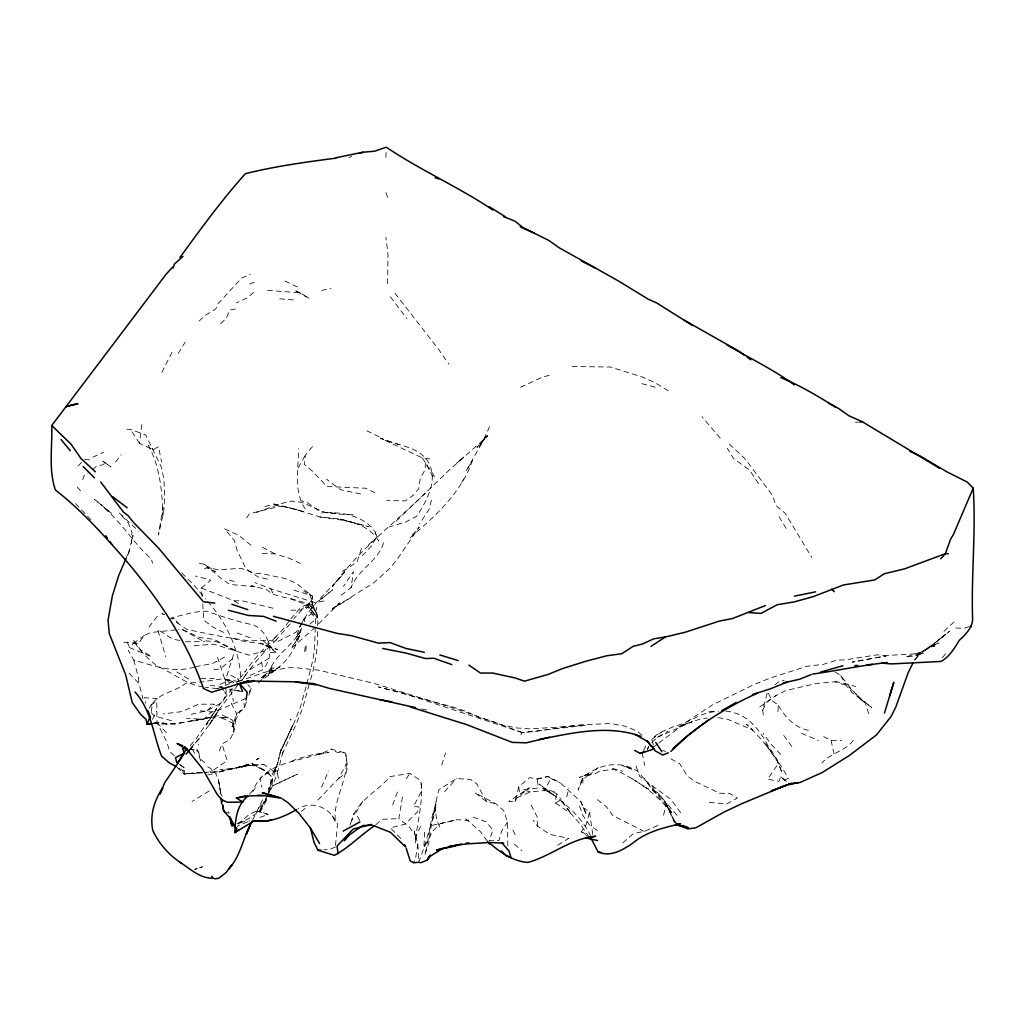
<?xml version="1.0" encoding="UTF-8"?>
<svg xmlns="http://www.w3.org/2000/svg" width="1026" height="1026" viewBox="0 0 1026 1026"><rect width="100%" height="100%" fill="white"/><g stroke="black" fill="none" stroke-linecap="round" stroke-linejoin="round"><path stroke-width="0.75" stroke-dasharray="5 3.75" d="M507.832 845.899L507.485 822.095L503.779 810.745L495.853 803.794L475.076 792.841L486.734 801.691L495.853 803.794M249.626 793.996L255.423 787.699L252.883 791.213C265.08 758.291 304.927 762.934 331.09 749.083L345.57 753.046C350.815 777.464 332.206 798.164 335.464 822.57C330.847 807.129 311.083 800.254 297.72 809.065M317.534 631.657C317.957 648.612 315.02 665.425 309.993 681.572M387.61 283.651L387.995 254.435L385.93 237.391M582.871 783.146L582.973 776.99C599.389 764.665 618.832 759.484 637.582 771.219L667.169 805.192L672.799 814.221C657.422 794.688 636.966 779.478 614.099 769.423L600.351 770.859L595.042 773.681L579.254 777.349L590.091 773.271L581.973 780.786L578.151 790.084L582.973 776.99M174.292 755.662L169.7 751.571L166.828 741.965L157.016 722.56L156.786 701.412L147.924 706.722M198.659 745.145L198.672 744.312M302.516 621.641L304.017 619.076L311.378 613.843L312.699 596.375L296.36 583.294L284.997 578.484L264.939 574.303L253.307 572.918L241.148 568.314L219 569.763L207.021 567.75L202.661 569.494M167.174 724.407L161.069 721.894L151.72 723.51L175.125 723.92L222.257 715.032L232.556 720.149L233.979 723.663L233.748 732.269L229.85 739.605L222.014 743.94L219.372 750.942M305.171 508.96C293.308 490.531 298.348 469.151 298.694 448.657M425.38 462.623L425.162 469.728L420.262 478.257L418.775 488.632L413.645 494.904L405.437 500.906L386.84 500.56M385.866 157.414L386.148 150.117M317.65 625.68L317.97 617.844L315.662 611.124L309.057 604.16L301.49 606.571L289.999 619.845M335.515 845.437L337.528 824.019L331.295 814.464M424.584 832.137L423.892 848.015L418.685 862.238L417.839 843.718L414.235 830.945L415.761 837.742L415.376 842.962C416.761 822.185 423.969 801.28 420.763 780.658L409.9 773.335L389.918 776.644C377.709 791.61 356.74 800.37 351.764 820.441L354.162 813.195M777.939 711.711L778.234 705.042L772.257 700.873L768.307 693.166M486.734 801.691L476.769 783.954L470.511 779.401L456.429 778.593L438.833 789.789C435.255 802.294 433.37 816.568 440.526 828.213M290.768 729.589L292.307 726.254L292.23 723.51L292.872 725.331L280.778 750.775L277.264 765.011L272.531 774.284L275.366 768.679M589.36 837.472L580.318 824.288L571.136 813.81L555.515 803.076L556.31 793.29L554.707 791.88L542.728 788.584L554.309 795.625L539.24 784.12C558.529 798.613 579.703 813.028 590.45 835.446M305.838 650.959L306.274 645.816M141.87 424.482L139.523 443.386L153.297 449.734L158.479 446.618L161.557 461.88M304.658 651.587L305.235 646.675M151.335 711.531L152.323 703.631C160.697 692.204 175.382 691.896 185.655 683.316L200.583 682.008M312.52 446.643L305.415 454.864L304.209 464.303L311.917 470.716L327.037 486.491L365.551 488.222L378.222 494.417M237.288 823.416L240.058 822.275L249.19 814.503L256.243 811.027L260.424 811.694L267.542 798.266L261.374 804.73L260.424 811.694L268.132 814.516L256.923 818.427M268.799 792.816L271.569 776.284L262.643 769.449L251.768 763.293L236.326 767.935L219.872 769.628M341.235 595.195L351.097 587.552L353.444 571.585L343.441 586.333M429.843 459.007L422.135 457.814L380.415 438.217C396.652 445.9 419.737 445.759 429.073 463.521C437.935 481.669 426.521 500.919 416.8 516.245L405.642 522.029L389.316 526.877M417.839 843.718L415.658 857.864L413.555 862.776M420.557 826.379L416.017 836.126L409.066 826.623L398.819 818.645L402.718 795.394M268.517 792.611L269.582 786.506M280.585 751.571L280.855 750.224M202.866 772.86L184.052 773.976L185.206 768.448L176.793 762.575M436.101 801.486L433.203 814.67L436.332 803.525C429.484 820.03 429.394 838.05 424.79 855.056L428.688 843.552L431.292 825.43L435.28 809.924L423.892 848.015L432.69 831.175L440.154 823.686L456.968 819.697L468.741 820.428L465.201 818.312L480.36 831.599L487.594 841.538M566.827 796.894L568.789 788.096M250.267 675.326L262.541 669.798C275.443 655.986 270.377 633.029 253.691 625.001C237.775 621.743 222.591 616.921 207.457 611.252C195.453 610.983 184.077 614.882 172.522 617.549M306.069 686.766L300.515 706.747L293.692 723.753L279.995 753.007L280.957 749.891C277.546 763.318 274.301 776.874 268.184 789.404M663.578 815.144L666.297 804.076L661.27 796.689L651.843 789.238L644.341 778.606M309.172 684.47L302.85 707.504L295.924 724.779L282.317 753.789L283.266 750.711C279.547 765.127 276.199 779.85 268.979 793.047M191.169 714.34L207.137 710.62L222.36 702.31L226.297 694.525L225.284 680.571L234.928 650.317L213.921 639.313L199.814 637.582L181.551 629.118L178.537 629.541M514.949 801.639L517.04 797.766L529.403 787.788L508.858 801.357L514.949 801.639L518.758 786.839L529.48 777.695L537.278 778.862L547.922 776.438L560.068 782.697L580.793 801.562L586.603 814.977L580.793 801.562M763.254 715.109L762.728 710.261L767.807 690.665M431.471 500.162L428.971 509.55L419.583 523.837M583.281 807.513L589.54 812.182L586.192 824.712L581.357 831.714L587.231 836.254M268.645 792.983C279.098 773.745 265.708 771.539 251.87 763.485L219.5 771.924L204.379 772.77M383.493 542.946C378.466 560.837 357.741 569.725 351.097 587.552M269.748 788.725L272.583 778.824L270.377 784.723M306.8 683.803L312.609 661.244L314.533 649.266L315.585 618.409L313.61 612.458L308.467 606.558L302.798 608.649L293.654 618.947M441.744 765.075L445.489 753.033M361.383 548.525L357.228 561.543L347.198 568.673L339.362 572.816M492.198 832.022L489.222 840.743L498.944 840.602L501.56 831.24L507.485 822.095M82.708 479.693L84.145 475.5L87.787 473.089M248.882 695.218L251.19 688.536L247.779 684.675M246.471 701.964L244.483 707.389L239.43 712.557L232.043 726.895L236.634 713.801L244.483 707.389L243.508 699.27M349.994 825.032L352.623 817.837M392.676 804.923L397.485 791.867M277.007 764.883L277.866 762.587M780.645 776.862L786.993 781.774L780.645 776.862L778.926 781.312L767.666 779.209L777.387 764.973L777.349 760.317L771.565 750.955L764.46 742.811L777.246 761.164L782.21 773.078L777.349 760.317M317.932 800.088L338.721 778.324L346.211 763.947M321.664 787.224L328.474 771.026M125.954 558.593L129.622 549.974L127.917 555.669L133.008 535.303L131.636 543.19L131.879 532.327L128.263 522.978L119.298 512.936L138.741 531.186M647.457 749.365L648.509 746.928M647.534 749.185L648.74 746.402M252.627 819.954L263.964 797.151M396.01 521.208L449.798 469.575L487.85 435.832L476.949 447.477L487.158 435.139L478.629 447.439L485.413 436.871L466.06 471.037L472.524 460.353C461.213 493.057 435.293 516.104 409.874 537.957L419.224 527.12L396.985 559.606L389.598 568.571L373.682 582.858L332.244 608.957L339.491 602.903L316.393 626.155M280.688 750.763L290.396 730.409M483.951 439.102L490.877 423.815M520.875 734.872L521.99 732.526L585.615 725.382L530.032 728.909L517.181 727.985L502.214 725.01L455.249 708.684L373.567 683.239L318.727 670.222L295.385 667.669L287.665 667.785L266.337 671.773L235.326 682.47M762.728 710.261L766.46 702.464L776.002 695.551L785.647 690.665L815.965 683.547L834.241 681.828L847.22 685.522L864.277 702.323L871.715 707.401L871.831 710.159M233.979 723.663L221 717.623L222.257 715.032M517.04 797.766L530.365 791.88L544.78 790.546L550.795 778.465L547.922 776.438L535.457 779.683M172.009 352.316L160.518 375.029M643.52 750.481L647.444 742.644M237.827 824.109C249.741 818.209 262.528 812.489 266.144 798.279M152.374 719.367L156.619 711.416M249.138 692.255L251.19 688.536M298.156 467.997L305.415 454.864M301.759 622.91L296.501 631.875L277.687 641.609L267.773 640.262L248.972 640.865L221.59 636.556L187.194 629.566L173.432 620.294M267.837 794.906L258.988 811.656M362.858 801.191L355.74 813.041L360.203 821.39M178.229 353.547L185.052 342.299M292.307 726.254L292.872 725.331M461.7 482.246L463.765 478.975M406.36 778.67L409.9 773.335M149.142 708.248L152.323 703.631M246.561 517.938L249.498 513.693L279.777 506.331L288.473 507.575L303.888 511.641L274.07 504.061L264.746 506.587M198.749 739.361L199.288 738.605L189.566 749.07L192.567 749.557L194.85 753.674L197.313 749.39L201.045 762.472M289.114 621.076L283.766 628.425L274.391 638.3L276.61 636.351C264.836 647.124 254.012 659.128 244.778 672.158L245.406 671.312L236.557 682.79M290.101 623.834L276.122 640.044L278.251 638.159C264.105 650.74 252.319 665.682 241.174 680.918M242.931 678.737L247.33 672.787L246.753 673.556M115.579 462.149L121.196 454.685M203.34 686.869C186.206 684.881 173.394 672.761 157.863 666.579C148.231 659.09 139.177 650.548 133.124 639.826L140.511 649.74L151.527 656.755L129.597 647.611L133.213 643.533L138.587 643.212L144.563 635.299L150.745 632.542L177.036 629.746M914.666 660.269L919.732 653.575L914.243 660.051C924.58 648.753 938.444 641.506 949.717 631.105L930.992 646.226L945.677 634.119L938.046 640.545M232.338 688.215L216.627 708.581L206.341 725.036L216.627 708.581L196.248 738.669L188.912 747.12M237.673 685.291L217.486 711.557L208.393 726.28L218.538 710.107C213.344 722.214 173.599 769.731 194.183 744.773M148.847 627.168L157.35 616.19M235.929 828.431L238.045 825.84L248.6 821.416M261.374 804.73L256.243 811.027L268.132 814.516M942.368 657.666L946.549 652.549M444.553 791.7L456.429 778.593M362.178 555.823L371.502 545.999L375.747 538.265L375.131 531.853C363.653 515.232 340.478 511.217 321.702 513.103M258.449 682.97L261.745 679.533M262.848 678.391L272.711 665.682L268.645 674.928C272.211 656.55 290.448 647.97 299.182 632.709L296.334 637.736C303.221 609.854 327.512 593.028 344.864 572.021L332.604 586.474C358.228 550.308 393.753 523.85 425.226 493.237M78.143 465.971L82.426 461.572M368.565 544.934L374.298 539.189M315.251 627.258L290.922 648.753L300.746 633.799L295.334 642.879L301.631 627.207C297.142 649.881 282.971 669.568 260.873 677.865L276.764 665.656M853.26 740.439C845.168 751.276 830.521 752.879 821.89 763.1M245.727 698.475L219.526 709.8L211.561 711.954L203.853 719.226L186.527 718.469M653.344 744.863L651.766 739.451C657.525 732.372 666.643 730.14 674.428 726.139C689.87 722.894 702.169 711.056 718.469 711.326M943.997 631.336L954.693 621.294M220.616 323.575L226.425 318.175L229.58 310.134L236.698 308.711M651.779 742.465L657.307 737.373L668.208 731.051M199.095 321.061L205.662 315.097L215.819 308.877L217.64 304.171L241.52 278.174L250.357 274.224M306.338 608.482L308.467 606.558L310.185 611.842L314.931 617.601M207.137 710.62L214.344 704.182L198.416 704.221L181.807 711.621L163.185 713.891M375.734 824.814L382.044 819.299L398.819 818.645M622.795 842.91L633.722 833.368L644.251 831.406L658.974 824.981M92.558 469.69L97.162 465.701L102.626 464.932L105.357 462.97L111.064 466.945L101.459 460.199L105.357 462.97M253.679 292.41L247.138 297.976L236.339 302.837M202.122 596.747L201.327 588.065L210.779 580.113L195.35 576.035M309.878 624.09L317.265 617.973L316.341 607.392M588.488 775.489L598.312 767.461M774.976 684.842L779.747 680.956L784.236 680.482M232.787 658.654L219.974 668.926L212.805 669.811M301.413 811.412L305.094 808.462M264.67 678.237L279.585 666.9L260.873 677.865M651.766 739.451L661.334 732.179M654.178 746.53L657.73 743.888M658.91 743.004L689.164 720.149L712.647 704.798L754.367 684.368L770.064 678.122L807.064 666.22L823.403 664.361L837.216 660.064L845.591 659.859L877.153 654.832L885.989 655.96L852.08 662.129L888.773 655.383L924.131 653.318L914.435 655.806L905.304 657.191L922.284 651.613L938.893 642.994L931.634 645.854L915.795 655.178L932.852 644.944M133.213 643.533L144.563 635.299M925.26 650.394L931.634 645.854L934.519 646.29L931.723 645.867M338.721 778.324L346.108 773.129L347.532 766.691L345.57 753.046L337.362 752.417L331.09 749.083M759.83 706.824L776.002 695.551M305.658 606.52L309.057 604.16L311.455 610.752L317.175 617.46M213.652 769.975L227.131 760.638L222.014 743.94M555.515 803.076L561.094 799.446L571.136 813.81L561.389 801.062M249.882 669.657L268.85 658.41M209.266 790.956L192.042 801.434M557.657 845.193L568.66 838.37L549.872 834.369L537.444 826.135L533.187 820.249M332.244 608.957L351.02 597.619M224.681 657.05L212.446 663.553L196.184 666.631M520.541 387.264L542.651 377.042L550.487 375.029M241.533 767.217L243.919 766.024L240.174 766.717M657.307 737.373L692.345 721.637L678.917 726.357L701.143 718.739L707.312 718.008M784.454 780.222L788.404 778.272C777.028 758.483 763.382 739.643 746.441 724.228L752.763 730.063L727.588 719.226L715.019 717.097M220.077 684.445L226.951 681.084M92.891 457.134L103.446 452.299M335.451 846.989L329.577 849.49L323.767 849.849M217.268 688.831L231.325 682.893L233.992 682.611M291.397 761.369L297.745 758.714L313.969 754.354L328.846 752.481L318.432 754.61M348.981 157.465L351.777 156.414M256.577 512.397L279.803 504.048L290.756 501.098L301.426 502.214L324.703 512.333L335.759 513.423M249.498 283.997L257.346 281.214M969.262 626.527L964.068 628.297L952.756 627.848M219.5 771.924L245.24 765.832L263.913 764.485L277.289 773.617L279.957 783.197M194.671 666.99C174.138 673.761 153.425 665.605 133.726 660.039L128.25 650.292M432.126 825.391L456.968 819.697M212.382 770.795L209.932 771.27M321.587 290.435L330.988 288.383M277.61 770.834L267.324 773.091L260.335 778.157L261.899 787.301M323.818 600.98L315.533 602.749L270.761 588.796L255.025 582.627M207.714 774.887L216.986 773.014M193.26 720.983L209.804 717.738L228.195 717.777L221 717.623M234.864 768.282L213.857 771.86L205.392 772.36M153.272 723.253L161.069 721.894M262.643 769.449L252.755 765.088L236.326 767.935L245.24 765.832L263.913 764.485M209.804 717.738L175.125 723.92L161.608 723.958M240.058 822.275L249.921 820.864M228.567 682.675L237.84 681.456L223.078 678.737L202.071 681.867M176.985 767.32L184.052 773.976L198.326 773.104M123.761 642.263L138.587 643.212M202.122 772.45L185.155 773.835L182.949 772.95L183.423 768.205L182.487 766.55M201.801 772.193L184.052 773.976M194.042 645.726L213.895 644.2L248.985 655.165L264.823 651.023L268.325 644.726L268.312 641.353M521.99 732.526L491.21 720.868L481.091 718.213L466.74 711.646L453.902 707.312L378.389 686.945L401.602 692.614L521.99 732.526L534.969 731.5L575.907 725.074L610.239 723.497L624.616 726.023L637.479 731.346L643.11 736.322M270.236 652.549L275.853 652.151L260.271 638.057M201.327 588.065L234.364 600.89L241.315 600.633L274.558 608.572M290.781 610.201L300.528 610.137L309.07 603.929L312.699 596.375L303.811 591.079M185.578 641.737L204.7 641.673M855.235 422.161L858.3 422.161M708.851 711.813L716.379 711.852M823.634 736.655L831.086 740.426L841.705 740.541M200.955 678.481L213.998 678.673M262.284 553.489L274.891 553.835L288.562 558.041L303.145 564.569M126.903 429.266L130.52 429.432L145.654 434.909L161.159 466.715L163.903 478.95L164.647 496.238L163.839 510.961L158.44 535.046L162.89 507.742L162.903 515.308C162.223 491.646 159.889 466.24 148.347 445.387L153.297 449.734M352.918 514.77L338.695 514.116L320.035 511.679L307.479 502.714L301.824 500.791M168.277 618.588L174.369 618.922L178.537 623.295M572.085 366.513L610.406 367.013L642.712 377.17L654.46 382.377L671.414 392.701M267.568 290.371L300.297 292.82L309.147 298.438L294.513 290.294L300.297 292.82M157.594 698.565L144.204 697.718L145.615 703.297M279.713 298.797L296.694 300.118M217.166 688.69L204.841 687.176M709.274 802.358L726.934 803.948L737.361 798.061L729.807 793.508L719.611 793.239L694.294 781.158L687.138 775.643L679.699 763.716L668.683 757.586M311.378 613.843L316.931 614.382L312.545 604.429L309.749 593.926L313.802 608.456L316.931 614.382M84.568 459.379L91.84 460.097M274.07 504.061L295.167 509.255L319.881 516.963L339.542 518.912L368.962 526.761L339.542 518.912M189.695 749.275L192.567 749.557L189.746 748.441M200.198 710.813L211.561 711.954M189.464 749.224C194.196 750.391 199.493 748.672 199.326 756.354M239.238 690.973L229.644 689.639L243.508 691.575M210.035 685.163L223.796 687.458M199.326 563.377L204.623 564.338L215.716 571.726L207.021 567.75M725.818 711.146C749.403 713.288 762.062 733.154 771.501 752.391M179.755 640.532L172.471 639.031L157.671 629.438L165.802 656.768M360.626 493.993L340.709 489.812L326.55 479.245M421.699 708.915L427.816 710.223M267.324 579.126L258.372 577.151L246.125 568.866L237.044 550.167L234.441 540.638L224.63 528.8L238.648 535.341L251.78 545.781M319.881 516.963C340.645 520.285 366.436 520.58 378.62 541.023L375.131 531.853M544.78 790.546L556.31 793.29L561.094 799.446M835.049 681.2L855.671 686.445M641.917 383.673L656.435 387.52M204.623 564.338L220.539 577.959L229.709 584.397L256.013 586.834L251.242 585.782L265.593 589.206L273.57 594.49L291.602 599.261L309.788 605.956L313.802 608.456L312.545 604.429M232.543 638.339L242.559 641.019L262.258 643.93L277.456 649.638L260.399 643.071L268.761 646.893L275.853 652.151M530.365 791.88L522.798 789.828L538.317 787.942L537.278 778.862M612.317 768.371L622.872 771.295M171.522 720.701L154.08 715.866L151.207 712.531M229.465 580.126L237.75 582.435M225.9 812.323L229.029 813.195L228.567 811.822M291.127 598.671L311.353 604.481M293.975 590.194L310.737 595.247M217.499 657.217L224.707 679.032L234.428 682.149M398.178 444.322L399.05 444.604L380.415 438.217M808.296 730.268C794.38 727.626 784.89 716.738 778.234 705.042M473.255 817.183L486.375 821.954L492.454 829.508M237.16 632.991L250.229 637.774M801.524 733.295L818.453 740.49M164.699 614.754L161.941 613.561L164.493 615.061M171.599 617.729L174.369 618.922M662.783 750.378L665.528 751.583M234.928 650.317L216.909 641.814L201.955 640.532L181.551 629.118M550.795 778.465L560.068 782.697M230.812 675.416L237.519 678.545L239.276 681.046M284.984 281.086L299.554 287.96M366.846 430.83L382.698 438.435M223.86 632.478L213.87 627.617L203.725 620.191L202.648 602.519M262.374 547.256L274.891 553.835M581.357 831.714L588.103 835.382M644.251 831.406L612.855 815.58L606.661 807.064L596.388 798.779M224.707 679.032L231.325 682.893M176.818 671.966L190.041 679.905M632.17 778.76L648.624 789.327L645.534 786.916M234.364 600.89L240.7 605.083M835.126 671.889L840.756 675.647L852.221 690.19L864.277 702.323L857.133 696.038L871.715 707.401M180.089 764.921L180.82 765.409M180.14 764.998L185.206 768.448M636.069 766.05L639.711 776.464L670.991 799.485L680.687 812.81M597.26 830.56L589.386 824.93L582.819 815.337L579.177 804.884M179.101 768.102L186.783 773.63M675.916 823.378L673.954 821.711L666.297 804.076L674.723 821.8L677.891 825.058M207.598 766.807C218.987 771.732 219.551 784.582 220.911 795.176L218.397 779.529L221.052 794.56L223.694 797.856M514.359 844.18L521.901 850.734M201.263 759.663L204.61 762.639M104.588 508.46C122.479 523.222 133.803 543.652 151.207 558.888L152.618 563.287M729.268 444.053L744.914 458.648L772.796 495.763L775.694 505.318L785.108 513.231L811.835 557.528M400.833 838.64L390.367 827.867L404.962 824.237L417.582 811.912L419.172 806.936L413.388 806.59L421.955 790.418L420.763 780.658M129.058 673.094L138.985 683.56L142.947 698.68M780.632 754.379L770.988 744.183L763.011 733.077M157.016 722.56L167.636 734.129M75.501 503.535L92.148 521.093M181.717 572.918L194.094 585.32L205.687 598.979M676.172 822.89L672.748 818.581L674.723 821.8L668.465 808.693L651.843 789.238M77.296 487.029L82.619 493.134M720.252 438.153L701.912 416.62M677.006 815.298L651.856 786.083M207.611 601.339C227.182 623.449 239.93 650.856 240.995 680.559M395.074 293.359L438.128 348.725L448.913 364.153M390.431 296.835L406.963 318.804M783.749 735.437L792.508 747.403M139.523 443.386L130.52 429.432M422.135 457.814L436.473 479.399M758.522 483.656L749.608 470.113L733.436 458.442L727.242 448.195M221.103 686.548L223.694 690.536M224.566 691.87L226.297 694.525M779.042 516.591L786.66 529.301M840.756 675.647L846.27 685.56L852.529 693.025L864.918 701.887L868.958 714.276M251.768 763.293L252.755 765.088M426.585 464.74L432.844 476.834M512.91 830.201L516.86 837.857M231.222 703.259L236.634 713.801L233.748 732.269L232.556 720.149M531.096 805L537.137 816.811L537.444 826.135M270.761 588.796L273.57 594.49M666.297 804.076L668.465 808.693M127.147 641.866L129.597 647.611M237.519 678.545L238.622 681.392M385.943 192.67L388.662 200.16M133.726 660.039L138.343 676.942L138.985 683.56M304.017 619.076L304.748 621.769M230.504 689.741L233.479 701.143M831.086 740.426L834.061 753.93M642.212 753.084L644.687 765.473M589.54 812.182L592.887 835.279M518.758 786.839L519.643 793.072M261.758 662.027L262.541 669.798M275.199 768.961L274.737 771.321L275.686 767.987L275.199 768.961M332.565 589.86L318.778 600.98L332.565 589.86M460.456 459.892L457.032 462.893L463.726 457.083L460.456 459.892M257.59 758.727L256.295 759.843L260.437 757.496L257.59 758.727M297.271 774.258L273.403 785.441L297.271 774.258M197.172 868.458L194.76 869.407L202.366 866.778L197.172 868.458M625.873 766.845L622.179 765.473L633.414 769.744L625.873 766.845M290.858 719.585L290.127 719.2L291.063 720.201L290.858 719.585M111.206 513.128L94.315 499.187L111.206 513.128"/><path stroke-width="1.5" d="M172.612 267.106L166.109 274.25L51.749 425.508C52.416 446.874 48.402 469.421 55.391 490.018C81.939 510.602 104.511 535.957 126.621 561.286C158.748 599.312 187.053 640.955 203.366 688.459L211.689 692.229L248.01 681.007L294.911 681.79L313.481 683.598L329.231 688.369L415.581 707.619M246.099 699.937L247.215 692.293L239.981 683.932M247.702 796.214C236.57 805.641 235.313 819.325 234.877 832.625L254.563 820.595C269.53 823.083 283.599 817.004 296.296 809.745M881.693 663.142L891.915 663.912L941.047 661.437C949.345 656.871 954.526 648.201 959.284 640.327C965.389 634.658 972.225 628.13 972.622 619.281C971.071 575.496 976.111 531.725 973.225 488.184L967.172 482.028L946.806 471.793L920.668 456.365L909.818 451.299M889.696 695.872L893.8 682.341L884.45 713.108M173.112 268.03L174.382 264.092L183 256.385M418.685 862.238L420.698 862.738L427.316 860.096L430.15 855.286M150.155 716.558L147.039 724.343L151.707 723.535L147.039 724.343L146.064 719.406L140.754 714.481L132.226 702.541L125.723 674.98L109.269 633.555L108.051 620.127L112.36 595.901L118.606 575.83L125.954 558.593M973.225 488.184L953.41 534.482L950.512 539.394L945.369 553.694L940.714 558.76M251.998 821.351L246.355 833.933L250.203 825.148C242.764 839.448 240.084 856.761 228.862 868.791L232.004 864.931L225.989 872.6L218.718 878.32L214.319 878.807M236.775 828.546L234.877 832.625L238.635 829.688M162.685 788.109L159.812 794.201L164.724 782.697L178.011 763.023M913.14 662.745L908.331 672.261L895.724 707.26L890.991 716.648L876.46 734.924L849.207 755.598L822.339 772.463L800.023 782.53L788.956 783.877M162.531 788.135C154.156 800.46 149.681 815.67 152.823 830.509C158.889 843.718 169.521 855.684 181.73 863.392M186.745 748.865L182.525 748.57L184.436 753.097L177.754 763.37M179.935 257.5C200.814 228.888 221.731 200.032 245.394 173.676C275.122 166.25 305.594 162.095 335.951 158.145M427.316 860.096L430.715 855.44M187.155 749.211C182.718 751.981 179.781 761.933 176.793 762.575L175.484 757.598L184.436 753.097M186.027 754.059L188.874 750.852M344.197 840.845L349.558 834.818L361.152 826.481M670.901 751.353L687.587 735.745L708.863 719.624M673.03 748.557C697.783 725.318 726.613 706.94 757.509 693.153M374.695 825.725C360.767 834.843 348.994 847.694 334.386 855.338L317.97 850.221L314.071 842.423L310.416 828.02L298.964 813.387L288.126 802.781L282.522 798.959M651.01 646.367L665.451 636.941L685.137 632.26L719.38 621.076L732.449 618.55L765.422 605.571M428.175 857.544L442.783 848.438L461.508 844.013M721.778 710.672L736.078 702.541M343.184 831.098L359.857 821.98M634.619 750.442L640.352 753.417L644.572 751.417M668.285 752.789L662.758 755.033L655.216 750.852L647.791 741.58L635.107 734.424M948.319 553.732L945.369 553.694L904.74 568.789L884.297 573.778L874.639 579.959L843.398 584.987L813.054 596.683L794.034 601.941L777.259 604.686L760.933 613.407L748.723 612.56M787.224 682.033L769.91 688.997L752.443 694.564M811.143 674.659L799.523 679.276L783.03 682.995M360.139 153.259L362.935 152.22L374.541 151.232L386.263 147.193C420.455 170.29 458.558 186.912 492.801 209.945M234.582 825.289L231.684 824.955L230.26 818.568M640.352 753.417L654.473 748.877M248.01 681.007L236.801 684.304L254.32 681.136M271.095 819.889L266.85 821.121L252.999 820.915M820.556 672.107L842.897 665.72M371.245 824.417L353.098 829.098L337.028 846.117L338.144 853.837M442.783 848.438L436.499 850.054L456.083 845.822M184.77 746.556L202.122 768.192L217.025 794.124L221.654 799.652L227.233 802.268L242.88 802.088L236.429 798.048L245.599 795.791M549.538 737.194L526.428 742.824L512.333 742.401L467.022 724.741L410.541 707.029M336.272 157.671L362.935 152.22M859.826 422.173L862.161 421.635C887.977 437.345 913.653 452.376 939.265 468.177M539.022 739.541C572.187 733.051 608.008 724.343 640.968 736.437M794.419 596.157L815.644 591.835M236.429 798.048L249.741 795.843L263.528 795.548L281.406 798.19L262.258 792.662L278.88 797.548M665.451 636.941L653.677 638.813L642.533 643.995L633.157 646.316L621.705 653.754L606.892 655.742L585.949 661.206L562.376 668.606L548.5 674.313L524.453 681.174L515.283 678.019L492.878 673.082L480.476 673.056L468.856 665.105M887.259 662.552C862.148 665.156 837.614 670.658 812.592 674.082M788.866 783.826L791.969 783.415M795.073 783.005L798.177 782.582L786.839 785.159L771.18 790.956L787.057 784.839L742.567 803.358L724.51 811.822L695.91 827.751L687.895 828.918L677.891 825.058M449.324 846.206L466.612 843.911L489.03 842.526L503.676 843.064M465.919 843.218L468.959 842.872M417.402 862.366L413.555 862.776L410.182 860.852L406.258 848.451M854.786 665.617L857.774 665.412M866.752 664.81L872.728 664.399M317.97 850.221L320.869 850.041M362.447 825.558L372.759 825.302L390.573 832.381L404.885 846.36M229.632 816.44L231.761 825.686L234.903 825.763M257.577 795.355L263.528 795.548M677.378 823.711L680.52 823.878C663.54 827.559 646.021 831.958 632.426 843.41C622.295 850.182 610.534 857.364 598.094 851.952L591.938 839.896L589.591 838.075M214.832 603.108L203.328 601.736L158.671 548.217L133.778 522.721L128.006 515.591L123.325 511.974L100.702 482.015M295.757 682.033L316.085 684.829M598.094 851.952L601.095 852.375M379.646 699.642L391.932 701.887M382.66 648.458L406.04 653.1L425.559 658.551L433.729 658.256L451.838 664.591M424.328 652.292L406.04 648.47L390.034 642.584L378.466 643.122L351.29 635.645L336.874 633.324L273.403 616.331M597.542 840.525L586.269 838.024L595.58 836.254C570.61 838.46 551.231 855.966 527.967 862.43C513.321 861.43 501.034 852.837 490.184 843.641M675.403 824.468L688.318 827.777L682.572 825.353M228.375 610.265L248.395 615.446L263.579 616.395L276.097 621.179M439.769 654.947L458.186 660.564M653.421 746.787L650.83 745.992L647.188 740.875M435.101 177.716L438.948 178.96M231.902 604.314L247.805 609.636M506.446 855.902L510.999 857.659L509.05 851.131L502.15 843.103M182.692 745.671L177.049 743.452L188.361 750.352M503.445 216.563L514.962 221.154L523.209 227.734L548.782 240.417L558.99 247.651L618.345 280.906L648.201 299.156L656.691 302.926L691.78 325.024M780.85 377.632C800.126 385.443 818.094 396.203 835.639 407.284M862.161 421.635L849.002 415.838L838.999 408.733L829.316 403.398M520.259 226.81L534.302 233.12M581.332 261.014L595.054 267.85M176.292 766.614L169.252 762.882L161.557 756.085C153.207 734.552 151.22 709.761 134.996 691.986M684.329 320.253L738.027 350.661L744.389 355.214M224.899 811.81L223.668 810.912L222.668 805.307M726.575 344.621C749.288 358.023 772.963 369.27 794.342 384.814M489.069 206.624L505.305 216.73M746.928 357.035L750.737 359.767M112.424 496.546L127.16 507.755M831.586 589.168L834.318 591.681M95.341 471.729L80.887 458.442L71.038 444.168L51.749 425.508M179.217 861.814C189.682 868.201 200.032 878.872 213.267 878.115L211.754 876.319M501.381 851.054L505.805 855.44M83.157 466.561L94.418 477.795M235.929 828.431L231.004 819.184L223.694 811.027L222.655 804.91M61.034 439.474L70.294 450.735M487.594 841.538L489.402 844.026M105.665 535.752L107.409 538.175M110.026 541.792L111.757 544.216M655.781 742.452L661.821 751.622M404.398 844.667L405.821 847.066M310.416 828.02L319.522 843.436M239.725 684.239L242.495 691.344M147.77 710.428L150.553 717.764M970.57 626.091L970.827 627.296M221.616 798.805L222.142 801.857M231.004 819.184L231.761 825.686M221.167 798.369L221.603 803.909M71.256 405.206L65.728 406.706L77.989 403.641L71.256 405.206"/></g></svg>
